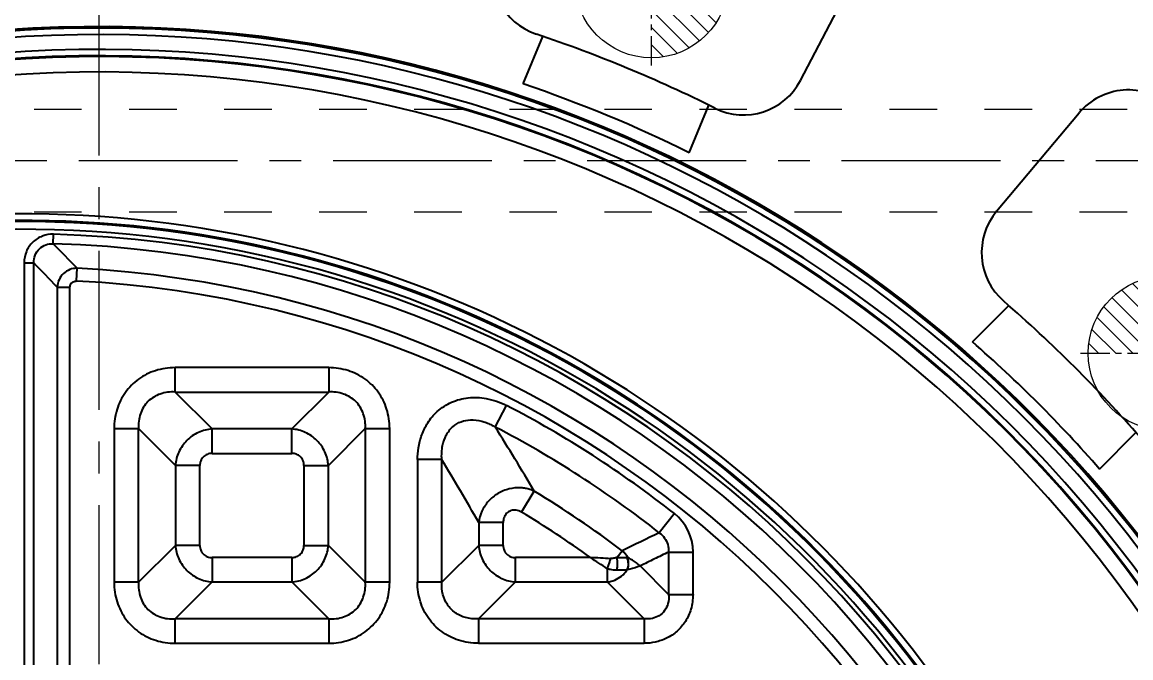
# Model space of a CAD drawing. Header units: millimetres. Extents: x 2750 to 4049, y 1371 to 1831.
# Drawn here: x 3823.7 to 3910, y 1675.6 to 1725.1 of the extents above; entities that cross this region are included whole.
import ezdxf
from ezdxf.enums import TextEntityAlignment as Align

# ---------------------------------------------------------------- set-up
doc = ezdxf.new("R2010")
doc.units = ezdxf.units.MM
doc.linetypes.add('CENTER', pattern=[0.6, 0.375, -0.075, 0.075, -0.075])
doc.linetypes.add('HIDDEN', pattern=[0.2, 0.1, -0.1])
doc.layers.add('11', color=7, linetype='Continuous')
for name, color, linetype, lineweight in [('center', 1, 'CENTER', 9), ('cool', 153, 'HIDDEN', 9), ('epin', 13, 'Continuous', 9)]:
    doc.layers.add(name, color=color, linetype=linetype, lineweight=lineweight)
doc.styles.get("Standard").update_dxf_attribs({"font": 'arial.ttf'})
doc.styles.add('TXT05', font='txt.shx', dxfattribs={"width": 0.5, "bigfont": 'gbcbig.shx'})
doc.dimstyles.get("Standard").update_dxf_attribs({"dimtxt": 0.18, "dimasz": 0.18, "dimexe": 0.18, "dimexo": 0.0625, "dimgap": 0.09, "dimtad": 0, "dimtih": 1, "dimtoh": 1, "dimzin": 0, "dimdsep": 46, "dimtxsty": 'Standard', "dimcen": 0.09, "dimadec": 0, "dimazin": 0, "dimtfac": 1, "dimtofl": 0, "dimtmove": 0, "dimatfit": 3, "dimfxl": 0, "dimtolj": 1, "dimtzin": 0, "dimarcsym": 0})

# ---------------------------------------------------------------- blocks, each defined once
blk = doc.blocks.new('4')
at = {"layer": '11', "color": 3, "linetype": 'Continuous'}
for p, q in [((-12.852, 216.652), (-13.724, 226.616)), ((12.852, 216.656), (13.724, 226.619)), ((-7, 208.127), (-7, 212.136)), ((7, 208.13), (7, 212.139))]:
    blk.add_line(p, q, dxfattribs=at)
for centre, radius, start, end in [((0.026, 105), 127.366, 85.91485, 94.10934), ((-8.743, 227.051), 5, 94.10934, 185), ((8.743, 227.055), 5, 355, 85.91485), ((-7.871, 217.088), 5, 185, 274.03007), ((7.871, 217.092), 5, 265.99628, 355), ((0.026, 105), 107.366, 85.99628, 94.03007), ((0.026, 105), 103.366, 86.13132, 93.8975)]:
    blk.add_arc(centre, radius, start, end, dxfattribs=at)
blk = doc.blocks.new('*D204')
at = {"color": 4, "lineweight": -2, "transparency": 16777216}
blk.add_line((3916.077, 1699.29), (3999.151, 1699.29), dxfattribs=at)
at = {"layer": 'Defpoints', "color": 0, "transparency": 16777216}
for p in [(3916.077, 1699.29), (3999.151, 1699.29), (3829.681, 1617.29)]:
    blk.add_point(p, dxfattribs=at)
at = {"color": 6, "transparency": 16777216, "insert": (4007.583, 1699.29), "char_height": 5, "attachment_point": 5}
blk.add_mtext('\\A1;82.00', dxfattribs=at)
blk = doc.blocks.new('*D205')
at = {"color": 4, "lineweight": -2, "transparency": 16777216}
blk.add_line((3939.649, 1714.291), (3999.151, 1714.291), dxfattribs=at)
at = {"layer": 'Defpoints', "color": 0, "transparency": 16777216}
for p in [(3939.649, 1714.291), (3999.151, 1714.291), (3829.681, 1617.29)]:
    blk.add_point(p, dxfattribs=at)
at = {"color": 6, "transparency": 16777216, "insert": (4007.579, 1714.291), "char_height": 5, "attachment_point": 5}
blk.add_mtext('\\A1;97.00', dxfattribs=at)
blk = doc.blocks.new('*D206')
at = {"color": 4, "lineweight": -2, "transparency": 16777216}
blk.add_line((3877.077, 1728.29), (3999.151, 1728.29), dxfattribs=at)
at = {"layer": 'Defpoints', "color": 0, "transparency": 16777216}
for p in [(3877.077, 1728.29), (3999.151, 1728.29), (3829.681, 1617.29)]:
    blk.add_point(p, dxfattribs=at)
at = {"color": 6, "transparency": 16777216, "insert": (4009.286, 1728.29), "char_height": 5, "attachment_point": 5}
blk.add_mtext('\\A1;111.00', dxfattribs=at)
blk = doc.blocks.new('*D159')
at = {"color": 4, "lineweight": -2, "transparency": 16777216}
blk.add_line((3834.081, 1734.29), (3999.151, 1734.29), dxfattribs=at)
at = {"layer": 'Defpoints', "color": 0, "transparency": 16777216}
for p in [(3834.081, 1734.29), (3999.151, 1734.29), (3829.681, 1617.29)]:
    blk.add_point(p, dxfattribs=at)
at = {"color": 6, "transparency": 16777216, "insert": (4009.286, 1734.29), "char_height": 5, "attachment_point": 5}
blk.add_mtext('\\A1;117.00', dxfattribs=at)
blk = doc.blocks.new('*D166')
at = {"color": 4, "lineweight": -2, "transparency": 16777216}
blk.add_line((3829.681, 1765.311), (3829.681, 1784.375), dxfattribs=at)
at = {"layer": 'Defpoints', "color": 0, "transparency": 16777216}
for p in [(3829.681, 1784.375), (3829.681, 1765.311), (3829.681, 1617.29)]:
    blk.add_point(p, dxfattribs=at)
at = {"color": 6, "transparency": 16777216, "insert": (3829.681, 1790.86), "char_height": 5, "attachment_point": 5, "rotation": 90}
blk.add_mtext('\\A1;0.00', dxfattribs=at)
blk = doc.blocks.new('*D167')
at = {"color": 4, "lineweight": -2, "transparency": 16777216}
for p, q in [((3872.707, 1774.119), (3872.707, 1784.119)), ((3872.677, 1764.119), (3872.707, 1774.119)), ((3872.677, 1732.69), (3872.677, 1764.119))]:
    blk.add_line(p, q, dxfattribs=at)
at = {"layer": 'Defpoints', "color": 0, "transparency": 16777216}
for p in [(3872.707, 1784.119), (3872.677, 1732.69), (3829.681, 1617.29)]:
    blk.add_point(p, dxfattribs=at)
at = {"color": 6, "transparency": 16777216, "insert": (3872.707, 1792.647), "char_height": 5, "attachment_point": 5, "rotation": 90}
blk.add_mtext('\\A1;43.00', dxfattribs=at)
blk = doc.blocks.new('*D168')
at = {"color": 4, "lineweight": -2, "transparency": 16777216}
for p, q in [((3911.677, 1774.119), (3911.677, 1784.119)), ((3912.677, 1764.119), (3911.677, 1774.119)), ((3912.677, 1703.691), (3912.677, 1764.119))]:
    blk.add_line(p, q, dxfattribs=at)
at = {"layer": 'Defpoints', "color": 0, "transparency": 16777216}
for p in [(3911.677, 1784.119), (3912.677, 1703.691), (3829.681, 1617.29)]:
    blk.add_point(p, dxfattribs=at)
at = {"color": 6, "transparency": 16777216, "insert": (3911.677, 1792.55), "char_height": 5, "attachment_point": 5, "rotation": 90}
blk.add_mtext('\\A1;83.00', dxfattribs=at)
blk = doc.blocks.new('*D169')
at = {"color": 4, "lineweight": -2, "transparency": 16777216}
for p, q in [((3933.677, 1774.119), (3933.677, 1784.119)), ((3937.677, 1764.119), (3933.677, 1774.119)), ((3937.677, 1669.691), (3937.677, 1764.119))]:
    blk.add_line(p, q, dxfattribs=at)
at = {"layer": 'Defpoints', "color": 0, "transparency": 16777216}
for p in [(3933.677, 1784.119), (3937.677, 1669.691), (3829.681, 1617.29)]:
    blk.add_point(p, dxfattribs=at)
at = {"color": 6, "transparency": 16777216, "insert": (3933.677, 1794.254), "char_height": 5, "attachment_point": 5, "rotation": 90}
blk.add_mtext('\\A1;108.00', dxfattribs=at)
blk = doc.blocks.new('*D178')
at = {"color": 4, "lineweight": -2, "transparency": 16777216}
blk.add_line((3743.255, 1699.29), (3660.211, 1699.29), dxfattribs=at)
at = {"layer": 'Defpoints', "color": 0, "transparency": 16777216}
for p in [(3660.211, 1699.29), (3743.255, 1699.29), (3829.681, 1617.29)]:
    blk.add_point(p, dxfattribs=at)
at = {"color": 6, "transparency": 16777216, "insert": (3651.78, 1699.29), "char_height": 5, "attachment_point": 5}
blk.add_mtext('\\A1;82.00', dxfattribs=at)
blk = doc.blocks.new('*D179')
at = {"color": 4, "lineweight": -2, "transparency": 16777216}
blk.add_line((3719.714, 1714.291), (3660.211, 1714.291), dxfattribs=at)
at = {"layer": 'Defpoints', "color": 0, "transparency": 16777216}
for p in [(3660.211, 1714.291), (3719.714, 1714.291), (3829.681, 1617.29)]:
    blk.add_point(p, dxfattribs=at)
at = {"color": 6, "transparency": 16777216, "insert": (3651.784, 1714.291), "char_height": 5, "attachment_point": 5}
blk.add_mtext('\\A1;97.00', dxfattribs=at)
blk = doc.blocks.new('*D180')
at = {"color": 4, "lineweight": -2, "transparency": 16777216}
blk.add_line((3782.255, 1728.29), (3660.211, 1728.29), dxfattribs=at)
at = {"layer": 'Defpoints', "color": 0, "transparency": 16777216}
for p in [(3660.211, 1728.29), (3782.255, 1728.29), (3829.681, 1617.29)]:
    blk.add_point(p, dxfattribs=at)
at = {"color": 6, "transparency": 16777216, "insert": (3650.077, 1728.29), "char_height": 5, "attachment_point": 5}
blk.add_mtext('\\A1;111.00', dxfattribs=at)
blk = doc.blocks.new('*D181')
at = {"color": 4, "lineweight": -2, "transparency": 16777216}
blk.add_line((3825.281, 1734.29), (3660.211, 1734.29), dxfattribs=at)
at = {"layer": 'Defpoints', "color": 0, "transparency": 16777216}
for p in [(3660.211, 1734.29), (3825.281, 1734.29), (3829.681, 1617.29)]:
    blk.add_point(p, dxfattribs=at)
at = {"color": 6, "transparency": 16777216, "insert": (3650.077, 1734.29), "char_height": 5, "attachment_point": 5}
blk.add_mtext('\\A1;117.00', dxfattribs=at)
blk = doc.blocks.new('*D188')
at = {"color": 4, "lineweight": -2, "transparency": 16777216}
for p, q in [((3786.655, 1774.119), (3786.655, 1784.119)), ((3786.685, 1764.119), (3786.655, 1774.119)), ((3786.685, 1732.648), (3786.685, 1764.119))]:
    blk.add_line(p, q, dxfattribs=at)
at = {"layer": 'Defpoints', "color": 0, "transparency": 16777216}
for p in [(3786.655, 1784.119), (3786.685, 1732.648), (3829.681, 1617.29)]:
    blk.add_point(p, dxfattribs=at)
at = {"color": 6, "transparency": 16777216, "insert": (3786.655, 1792.647), "char_height": 5, "attachment_point": 5, "rotation": 90}
blk.add_mtext('\\A1;43.00', dxfattribs=at)
blk = doc.blocks.new('*D189')
at = {"color": 4, "lineweight": -2, "transparency": 16777216}
for p, q in [((3747.655, 1774.119), (3747.655, 1784.119)), ((3746.685, 1764.119), (3747.655, 1774.119)), ((3746.685, 1703.62), (3746.685, 1764.119))]:
    blk.add_line(p, q, dxfattribs=at)
at = {"layer": 'Defpoints', "color": 0, "transparency": 16777216}
for p in [(3747.655, 1784.119), (3746.685, 1703.62), (3829.681, 1617.29)]:
    blk.add_point(p, dxfattribs=at)
at = {"color": 6, "transparency": 16777216, "insert": (3747.655, 1792.55), "char_height": 5, "attachment_point": 5, "rotation": 90}
blk.add_mtext('\\A1;83.00', dxfattribs=at)
blk = doc.blocks.new('*D190')
at = {"color": 4, "lineweight": -2, "transparency": 16777216}
for p, q in [((3725.655, 1774.119), (3725.655, 1784.119)), ((3724.685, 1764.119), (3725.655, 1774.119)), ((3724.685, 1669.691), (3724.685, 1764.119))]:
    blk.add_line(p, q, dxfattribs=at)
at = {"layer": 'Defpoints', "color": 0, "transparency": 16777216}
for p in [(3725.655, 1784.119), (3724.685, 1669.691), (3829.681, 1617.29)]:
    blk.add_point(p, dxfattribs=at)
at = {"color": 6, "transparency": 16777216, "insert": (3725.655, 1794.254), "char_height": 5, "attachment_point": 5, "rotation": 90}
blk.add_mtext('\\A1;105.00', dxfattribs=at)
blk = doc.blocks.new('*D195')
at = {"color": 4, "lineweight": -2, "transparency": 16777216}
for p, q in [((3712.382, 1772.258), (3712.382, 1782.258)), ((3709.181, 1762.258), (3712.382, 1772.258)), ((3709.181, 1626.721), (3709.181, 1762.258))]:
    blk.add_line(p, q, dxfattribs=at)
at = {"layer": 'Defpoints', "color": 0, "transparency": 16777216}
for p in [(3712.382, 1782.258), (3709.181, 1626.721), (3829.681, 1617.29)]:
    blk.add_point(p, dxfattribs=at)
at = {"color": 6, "transparency": 16777216, "insert": (3712.382, 1792.392), "char_height": 5, "attachment_point": 5, "rotation": 90}
blk.add_mtext('\\A1;120.50', dxfattribs=at)
blk = doc.blocks.new('*D198')
at = {"color": 4, "lineweight": -2, "transparency": 16777216}
blk.add_line((3943.182, 1626.721), (3943.182, 1783.549), dxfattribs=at)
at = {"layer": 'Defpoints', "color": 0, "transparency": 16777216}
for p in [(3943.182, 1783.549), (3943.182, 1626.721), (3829.681, 1617.291)]:
    blk.add_point(p, dxfattribs=at)
at = {"color": 6, "transparency": 16777216, "insert": (3943.182, 1793.684), "char_height": 5, "attachment_point": 5, "rotation": 90}
blk.add_mtext('\\A1;113.50', dxfattribs=at)
blk = doc.blocks.new('epin_ejp_12')
at = {"layer": 'epin'}
h = blk.add_hatch(dxfattribs=at)
h.set_pattern_fill('_ANSI31', color=123, scale=0.3, angle=90)
h.set_pattern_definition([(135, (-3020.1993, -1559.3419), (-0.6735192, -0.6735192), [])])
h.paths.add_polyline_path([(0, 6, 0.414214), (-6, 0), (0, 0)])
h.paths.add_polyline_path([(6, 0), (0, 0), (0, -6, 0.414214)])
at = {"layer": 'epin', "color": 1, "linetype": 'CENTER', "ltscale": 6.096}
for p, q in [((0, -6.6), (0, 6.6)), ((-6.6, 0), (6.6, 0))]:
    blk.add_line(p, q, dxfattribs=at)
at = {"layer": 'epin'}
blk.add_circle((0, 0), 6, dxfattribs=at)
at = {"layer": 'epin', "color": 6, "style": 'TXT05', "width": 0.5}
blk.add_text('%%c12', height=4.2, dxfattribs=at).set_placement((2.69, 2.7), align=Align.MIDDLE)

msp = doc.modelspace()

# ---------------------------------------------------------------- linework, layer by layer
at = {"color": 6, "linetype": 'Continuous'}
for p, q in [((3826.095, 1707.818), (3826.116, 1708.558)), ((3823.836, 1706.342), (3823.834, 1627.179)), ((3823.836, 1706.342), (3824.576, 1706.342)), ((3824.576, 1627.179), (3824.576, 1706.342)), ((3827.913, 1704.919), (3827.964, 1705.907)), ((3826.411, 1704.432), (3827.401, 1704.432)), ((3826.411, 1704.432), (3826.412, 1702.944)), ((3827.401, 1629.014), (3827.401, 1704.432)), ((3826.412, 1702.944), (3826.413, 1629.014)), ((3835.588, 1696.275), (3835.588, 1698.175)), ((3847.545, 1698.175), (3835.588, 1698.175)), ((3847.545, 1698.175), (3847.545, 1696.275)), ((3835.588, 1696.275), (3838.461, 1693.402)), ((3835.588, 1696.275), (3847.545, 1696.275)), ((3844.672, 1693.402), (3847.545, 1696.275)), ((3860.515, 1693.543), (3861.388, 1695.231)), ((3830.836, 1693.424), (3830.836, 1681.466)), ((3830.836, 1693.424), (3832.737, 1693.424)), ((3832.737, 1681.466), (3832.737, 1693.424)), ((3835.61, 1690.551), (3832.737, 1693.424)), ((3838.461, 1691.501), (3838.461, 1693.402)), ((3844.672, 1693.402), (3838.461, 1693.402)), ((3844.672, 1691.501), (3844.672, 1693.402)), ((3850.396, 1693.424), (3847.523, 1690.551)), ((3850.396, 1693.424), (3850.396, 1681.466)), ((3850.396, 1693.424), (3852.296, 1693.424)), ((3852.296, 1681.466), (3852.296, 1693.424)), ((3838.461, 1691.501), (3844.672, 1691.501)), ((3854.454, 1691.011), (3854.454, 1681.466)), ((3856.354, 1691.011), (3854.454, 1691.011)), ((3856.354, 1681.466), (3856.354, 1691.011)), ((3835.61, 1690.551), (3835.61, 1684.339)), ((3837.51, 1690.551), (3835.61, 1690.551)), ((3837.51, 1684.339), (3837.51, 1690.551)), ((3845.622, 1690.551), (3845.622, 1684.339)), ((3845.622, 1690.551), (3847.523, 1690.551)), ((3847.523, 1684.339), (3847.523, 1690.551)), ((3862.568, 1686.93), (3863.548, 1688.558)), ((3874.465, 1686.808), (3873.289, 1685.315)), ((3859.227, 1686.116), (3859.227, 1684.339)), ((3861.128, 1686.116), (3859.227, 1686.116)), ((3861.128, 1684.339), (3861.128, 1686.116)), ((3832.737, 1681.466), (3835.61, 1684.339)), ((3837.51, 1684.339), (3835.61, 1684.339)), ((3845.622, 1684.339), (3847.523, 1684.339)), ((3847.523, 1684.339), (3850.396, 1681.466)), ((3856.354, 1681.466), (3859.227, 1684.339)), ((3861.128, 1684.339), (3859.227, 1684.339)), ((3838.461, 1683.389), (3838.461, 1681.489)), ((3844.672, 1683.389), (3838.461, 1683.389)), ((3844.672, 1683.389), (3844.672, 1681.489)), ((3862.078, 1681.489), (3862.078, 1683.389)), ((3867.921, 1683.389), (3862.078, 1683.389)), ((3869.996, 1683.409), (3870.388, 1683.926)), ((3874.013, 1683.822), (3874.013, 1680.516)), ((3874.013, 1683.822), (3875.914, 1683.822)), ((3875.914, 1680.516), (3875.914, 1683.822)), ((3869.24, 1682.521), (3869.24, 1681.489)), ((3870.769, 1682.412), (3869.981, 1682.412)), ((3871.794, 1682.735), (3874.013, 1680.516)), ((3832.737, 1681.466), (3830.836, 1681.466)), ((3838.461, 1681.489), (3835.588, 1678.616)), ((3838.461, 1681.489), (3844.672, 1681.489)), ((3847.545, 1678.616), (3844.672, 1681.489)), ((3852.296, 1681.466), (3850.396, 1681.466)), ((3856.354, 1681.466), (3854.454, 1681.466)), ((3862.078, 1681.489), (3859.205, 1678.616)), ((3862.078, 1681.489), (3869.24, 1681.489)), ((3872.113, 1678.616), (3869.24, 1681.489)), ((3874.013, 1680.516), (3875.914, 1680.516)), ((3835.588, 1676.715), (3835.588, 1678.616)), ((3847.545, 1678.616), (3835.588, 1678.616)), ((3847.545, 1678.616), (3847.545, 1676.715)), ((3859.205, 1678.616), (3859.205, 1676.715)), ((3872.113, 1678.616), (3859.205, 1678.616)), ((3872.113, 1678.616), (3872.113, 1676.715)), ((3835.588, 1676.715), (3847.545, 1676.715)), ((3859.205, 1676.715), (3872.113, 1676.715))]:
    msp.add_line(p, q, dxfattribs=at)
for centre, radius, start, end in [((3829.707, 1622.321), 102.395, 28.92651, 170.47427), ((3829.707, 1622.321), 102.28, 28.91984, 173.84027), ((3829.707, 1622.321), 101.778, 28.91317, 173.80147), ((3829.707, 1622.321), 100.622, 28.40074, 331.59927), ((3829.707, 1622.321), 100.12, 28.40075, 331.59926), ((3829.707, 1622.321), 100.057, 28.37938, 331.62062), ((3829.707, 1622.321), 98.859, 28.37934, 331.62065), ((3823.677, 1622.321), 87.818, 27.48882, 137.56344), ((3823.677, 1622.321), 87.224, 13.52978, 137.63947), ((3823.677, 1622.321), 87.317, 27.48942, 137.56349), ((3823.677, 1622.321), 86.622, 13.52978, 137.63811), ((3823.677, 1622.321), 86.271, 1.61975, 88.38025), ((3657.516, 1541.055), 237.127, 44.04396, 44.68981), ((3823.677, 1622.321), 85.531, 1.61975, 88.38025), ((3659.708, 1546.055), 229.942, 43.53297, 44.19288), ((3823.677, 1622.321), 83.696, 2.93582, 87.06418), ((3823.677, 1622.321), 82.706, 2.93582, 87.06418), ((3823.677, 1622.321), 82.085, 51.77764, 62.65107), ((3707.179, 1596.81), 181.298, 30.4021, 32.24624), ((3823.677, 1622.321), 80.184, 51.77762, 62.65109), ((3706.159, 1599.563), 175.844, 29.48605, 31.3354), ((3823.677, 1622.321), 77.311, 52.82949, 58.9546), ((3823.677, 1622.321), 75.411, 54.07664, 58.95453), ((3872.124, 1683.828), 3.79, 359.91874, 51.86119), ((4031.167, 1351.944), 368.866, 115.34136, 115.84092), ((3803.848, 1584.581), 117.764, 56.27009, 57.03816), ((3853.225, 1402.29), 281.483, 86.68526, 87.00721), ((3869.018, 1682.307), 2.121, 30.48734, 49.76952)]:
    msp.add_arc(centre, radius, start, end, dxfattribs=at)
for points, knots in [([(3826.116, 1708.558), (3825.823, 1708.566), (3825.226, 1708.467), (3824.461, 1707.98), (3823.952, 1707.23), (3823.836, 1706.635), (3823.836, 1706.342)], [0, 0, 0, 0, 0.249184, 0.499855, 0.750673, 1, 1, 1, 1]), ([(3824.576, 1706.342), (3824.573, 1706.539), (3824.648, 1706.94), (3824.985, 1707.45), (3825.504, 1707.766), (3825.901, 1707.827), (3826.095, 1707.818)], [0, 0, 0, 0, 0.251196, 0.503269, 0.753615, 1, 1, 1, 1]), ([(3827.964, 1705.907), (3827.77, 1705.913), (3827.373, 1705.843), (3826.868, 1705.519), (3826.51, 1705.031), (3826.416, 1704.632), (3826.411, 1704.432)], [0, 0, 0, 0, 0.247277, 0.495788, 0.746172, 1, 1, 1, 1]), ([(3827.401, 1704.432), (3827.404, 1704.52), (3827.447, 1704.697), (3827.647, 1704.887), (3827.826, 1704.92), (3827.913, 1704.919)], [0, 0, 0, 0, 0.33623, 0.664902, 1, 1, 1, 1]), ([(3835.588, 1698.175), (3835.07, 1698.166), (3834.056, 1698.024), (3832.698, 1697.342), (3831.652, 1696.286), (3830.985, 1694.935), (3830.844, 1693.933), (3830.836, 1693.424)], [0, 0, 0, 0, 0.208153, 0.404601, 0.600135, 0.79522, 1, 1, 1, 1]), ([(3852.296, 1693.424), (3852.287, 1693.942), (3852.145, 1694.956), (3851.463, 1696.314), (3850.407, 1697.36), (3849.056, 1698.026), (3848.055, 1698.167), (3847.545, 1698.175)], [0, 0, 0, 0, 0.208153, 0.404601, 0.600135, 0.79522, 1, 1, 1, 1]), ([(3835.588, 1696.275), (3835.2, 1696.298), (3834.423, 1696.201), (3833.408, 1695.604), (3832.811, 1694.588), (3832.714, 1693.811), (3832.737, 1693.424)], [0, 0, 0, 0, 0.254794, 0.500003, 0.745227, 1, 1, 1, 1]), ([(3850.396, 1693.424), (3850.419, 1693.811), (3850.322, 1694.589), (3849.725, 1695.604), (3848.71, 1696.201), (3847.933, 1696.298), (3847.545, 1696.275)], [0, 0, 0, 0, 0.254794, 0.500003, 0.745227, 1, 1, 1, 1]), ([(3854.454, 1691.011), (3854.451, 1691.319), (3854.517, 1691.972), (3854.762, 1692.952), (3855.234, 1693.929), (3856.003, 1694.838), (3857.087, 1695.546), (3858.425, 1695.9), (3859.919, 1695.838), (3860.888, 1695.469), (3861.388, 1695.231)], [0, 0, 0, 0, 0.093517, 0.197593, 0.304664, 0.419474, 0.554208, 0.690232, 0.832368, 1, 1, 1, 1]), ([(3856.354, 1691.012), (3856.327, 1691.38), (3856.352, 1692.04), (3856.655, 1692.931), (3857.156, 1693.595), (3857.839, 1694.006), (3858.631, 1694.156), (3859.176, 1694.083), (3859.46, 1694.008)], [0, 0, 0, 0, 0.214701, 0.377134, 0.539997, 0.686366, 0.829361, 1, 1, 1, 1]), ([(3859.46, 1694.008), (3859.578, 1693.977), (3859.817, 1693.899), (3860.17, 1693.743), (3860.4, 1693.615), (3860.515, 1693.543)], [0, 0, 0, 0, 0.317383, 0.650063, 1, 1, 1, 1]), ([(3838.461, 1693.402), (3838.098, 1693.377), (3837.373, 1693.19), (3836.459, 1692.549), (3835.821, 1691.635), (3835.635, 1690.912), (3835.61, 1690.551)], [0, 0, 0, 0, 0.249666, 0.500527, 0.751123, 1, 1, 1, 1]), ([(3847.523, 1690.551), (3847.498, 1690.914), (3847.311, 1691.638), (3846.67, 1692.552), (3845.757, 1693.191), (3845.034, 1693.377), (3844.672, 1693.402)], [0, 0, 0, 0, 0.249665, 0.500526, 0.751122, 1, 1, 1, 1]), ([(3838.461, 1691.501), (3838.332, 1691.501), (3838.077, 1691.449), (3837.754, 1691.239), (3837.557, 1690.917), (3837.51, 1690.672), (3837.51, 1690.551)], [0, 0, 0, 0, 0.259809, 0.509834, 0.755075, 1, 1, 1, 1]), ([(3845.622, 1690.551), (3845.622, 1690.68), (3845.571, 1690.935), (3845.36, 1691.257), (3845.038, 1691.454), (3844.794, 1691.501), (3844.672, 1691.501)], [0, 0, 0, 0, 0.259809, 0.509834, 0.755075, 1, 1, 1, 1]), ([(3862.517, 1688.817), (3862.205, 1688.836), (3861.572, 1688.776), (3860.694, 1688.413), (3859.957, 1687.813), (3859.432, 1687.028), (3859.261, 1686.421), (3859.227, 1686.116)], [0, 0, 0, 0, 0.200603, 0.401582, 0.603036, 0.802601, 1, 1, 1, 1]), ([(3863.548, 1688.559), (3863.44, 1688.608), (3863.218, 1688.694), (3862.872, 1688.78), (3862.635, 1688.809), (3862.517, 1688.817)], [0, 0, 0, 0, 0.333583, 0.66661, 1, 1, 1, 1]), ([(3862.568, 1686.93), (3862.435, 1686.999), (3862.159, 1687.097), (3861.73, 1687.078), (3861.371, 1686.858), (3861.182, 1686.503), (3861.129, 1686.243), (3861.128, 1686.116)], [0, 0, 0, 0, 0.221108, 0.423873, 0.613866, 0.812498, 1, 1, 1, 1]), ([(3873.289, 1685.315), (3873.446, 1685.204), (3873.725, 1684.93), (3873.98, 1684.403), (3874.023, 1684.015), (3874.013, 1683.822)], [0, 0, 0, 0, 0.335095, 0.664857, 1, 1, 1, 1]), ([(3835.61, 1684.339), (3835.635, 1683.977), (3835.822, 1683.252), (3836.462, 1682.338), (3837.376, 1681.699), (3838.099, 1681.513), (3838.461, 1681.489)], [0, 0, 0, 0, 0.249667, 0.500527, 0.751123, 1, 1, 1, 1]), ([(3837.51, 1684.339), (3837.51, 1684.21), (3837.562, 1683.956), (3837.773, 1683.633), (3838.094, 1683.436), (3838.339, 1683.389), (3838.461, 1683.389)], [0, 0, 0, 0, 0.259809, 0.509835, 0.755075, 1, 1, 1, 1]), ([(3844.672, 1681.489), (3845.035, 1681.513), (3845.759, 1681.7), (3846.673, 1682.341), (3847.312, 1683.255), (3847.498, 1683.978), (3847.523, 1684.339)], [0, 0, 0, 0, 0.249668, 0.500529, 0.751126, 1, 1, 1, 1]), ([(3844.672, 1683.389), (3844.801, 1683.389), (3845.056, 1683.441), (3845.378, 1683.651), (3845.575, 1683.973), (3845.622, 1684.218), (3845.622, 1684.339)], [0, 0, 0, 0, 0.259809, 0.509834, 0.755075, 1, 1, 1, 1]), ([(3859.227, 1684.339), (3859.252, 1683.977), (3859.439, 1683.252), (3860.08, 1682.338), (3860.994, 1681.699), (3861.716, 1681.513), (3862.078, 1681.489)], [0, 0, 0, 0, 0.24967, 0.500529, 0.751124, 1, 1, 1, 1]), ([(3861.128, 1684.339), (3861.128, 1684.21), (3861.179, 1683.956), (3861.39, 1683.633), (3861.712, 1683.436), (3861.957, 1683.389), (3862.078, 1683.389)], [0, 0, 0, 0, 0.259809, 0.509834, 0.755075, 1, 1, 1, 1]), ([(3869.24, 1682.521), (3869.273, 1682.603), (3869.339, 1682.776), (3869.426, 1683.037), (3869.478, 1683.216), (3869.5, 1683.302)], [0, 0, 0, 0, 0.320663, 0.676493, 1, 1, 1, 1]), ([(3869.996, 1683.409), (3869.935, 1683.399), (3869.827, 1683.35), (3869.66, 1683.319), (3869.553, 1683.314), (3869.5, 1683.316)], [0, 0, 0, 0, 0.365618, 0.685762, 1, 1, 1, 1]), ([(3869.981, 1682.412), (3870.005, 1682.515), (3870.036, 1682.732), (3870.037, 1683.061), (3870.006, 1683.283), (3869.981, 1683.389)], [0, 0, 0, 0, 0.322186, 0.667533, 1, 1, 1, 1]), ([(3869.981, 1683.389), (3870.085, 1683.389), (3870.277, 1683.389), (3870.54, 1683.389), (3870.699, 1683.389), (3870.769, 1683.389)], [0, 0, 0, 0, 0.394918, 0.733122, 1, 1, 1, 1]), ([(3870.769, 1682.41), (3870.798, 1682.469), (3870.846, 1682.596), (3870.882, 1682.797), (3870.881, 1683.003), (3870.845, 1683.204), (3870.797, 1683.331), (3870.768, 1683.391)], [0, 0, 0, 0, 0.197204, 0.398595, 0.601493, 0.802995, 1, 1, 1, 1]), ([(3870.846, 1683.383), (3870.838, 1683.385), (3870.821, 1683.389), (3870.795, 1683.391), (3870.778, 1683.39), (3870.769, 1683.389)], [0, 0, 0, 0, 0.339855, 0.671201, 1, 1, 1, 1]), ([(3870.807, 1682.436), (3870.83, 1682.496), (3870.865, 1682.62), (3870.891, 1682.811), (3870.895, 1683.002), (3870.876, 1683.191), (3870.847, 1683.315), (3870.828, 1683.375)], [0, 0, 0, 0, 0.202659, 0.403244, 0.60264, 0.801403, 1, 1, 1, 1]), ([(3871.794, 1682.735), (3871.704, 1682.818), (3871.508, 1682.978), (3871.19, 1683.192), (3870.963, 1683.321), (3870.846, 1683.383)], [0, 0, 0, 0, 0.320014, 0.655525, 1, 1, 1, 1]), ([(3869.981, 1682.412), (3869.896, 1682.409), (3869.727, 1682.411), (3869.477, 1682.443), (3869.316, 1682.491), (3869.24, 1682.521)], [0, 0, 0, 0, 0.337571, 0.67219, 1, 1, 1, 1]), ([(3869.24, 1681.489), (3869.436, 1681.509), (3869.832, 1681.613), (3870.363, 1681.932), (3870.65, 1682.24), (3870.769, 1682.412)], [0, 0, 0, 0, 0.322845, 0.657934, 1, 1, 1, 1]), ([(3871.794, 1682.735), (3871.729, 1682.708), (3871.412, 1682.586), (3871.083, 1682.494), (3870.822, 1682.43)], [0, 0, 0, 0, 0.20777, 1, 1, 1, 1]), ([(3830.836, 1681.466), (3830.845, 1680.949), (3830.987, 1679.934), (3831.669, 1678.577), (3832.726, 1677.53), (3834.076, 1676.864), (3835.078, 1676.723), (3835.588, 1676.715)], [0, 0, 0, 0, 0.208153, 0.404601, 0.600135, 0.79522, 1, 1, 1, 1]), ([(3832.737, 1681.466), (3832.714, 1681.079), (3832.811, 1680.302), (3833.408, 1679.287), (3834.423, 1678.69), (3835.2, 1678.592), (3835.588, 1678.616)], [0, 0, 0, 0, 0.254794, 0.500003, 0.745227, 1, 1, 1, 1]), ([(3847.545, 1676.715), (3848.063, 1676.724), (3849.077, 1676.866), (3850.435, 1677.548), (3851.481, 1678.604), (3852.148, 1679.955), (3852.288, 1680.957), (3852.296, 1681.466)], [0, 0, 0, 0, 0.208153, 0.404601, 0.600135, 0.79522, 1, 1, 1, 1]), ([(3847.545, 1678.616), (3847.933, 1678.592), (3848.71, 1678.689), (3849.725, 1679.287), (3850.322, 1680.302), (3850.419, 1681.079), (3850.396, 1681.466)], [0, 0, 0, 0, 0.254794, 0.500003, 0.745227, 1, 1, 1, 1]), ([(3859.205, 1676.715), (3858.683, 1676.715), (3857.661, 1676.87), (3856.306, 1677.554), (3855.264, 1678.609), (3854.602, 1679.954), (3854.454, 1680.957), (3854.454, 1681.466)], [0, 0, 0, 0, 0.209973, 0.407076, 0.600298, 0.795169, 1, 1, 1, 1]), ([(3859.205, 1678.616), (3858.866, 1678.595), (3858.221, 1678.652), (3857.365, 1679.051), (3856.746, 1679.694), (3856.385, 1680.532), (3856.335, 1681.147), (3856.354, 1681.466)], [0, 0, 0, 0, 0.221646, 0.414002, 0.605103, 0.790659, 1, 1, 1, 1]), ([(3875.914, 1680.516), (3875.903, 1680.132), (3875.809, 1679.393), (3875.366, 1678.411), (3874.704, 1677.626), (3873.882, 1677.077), (3872.992, 1676.783), (3872.397, 1676.71), (3872.113, 1676.715)], [0, 0, 0, 0, 0.192981, 0.368447, 0.533532, 0.701789, 0.85754, 1, 1, 1, 1]), ([(3874.013, 1680.516), (3874.034, 1680.28), (3874.007, 1679.834), (3873.739, 1679.245), (3873.301, 1678.838), (3872.735, 1678.616), (3872.327, 1678.597), (3872.113, 1678.616)], [0, 0, 0, 0, 0.229386, 0.422259, 0.611969, 0.792321, 1, 1, 1, 1])]:
    msp.add_open_spline(points, degree=3, knots=knots, dxfattribs=at)
for points in [[(3874.013, 1683.822), (3873.643, 1683.642), (3872.904, 1683.278), (3872.163, 1682.918), (3871.794, 1682.735)], [(3870.822, 1682.43), (3870.81, 1682.427), (3870.799, 1682.423), (3870.788, 1682.419)]]:
    msp.add_open_spline(points, degree=3, dxfattribs=at)
at = {"layer": 'center', "color": 1, "linetype": 'CENTER', "ltscale": 33}
msp.add_line((3829.681, 1457.291), (3829.681, 1777.291), dxfattribs=at)
at = {"layer": 'cool', "ltscale": 37}
for p, q in [((3684.011, 1718.291), (3975.351, 1718.291)), ((3684.011, 1710.291), (3975.351, 1710.291))]:
    msp.add_line(p, q, dxfattribs=at)
at = {"layer": 'cool', "color": 1, "linetype": 'CENTER', "ltscale": 33}
msp.add_line((3669.681, 1714.291), (3989.681, 1714.291), dxfattribs=at)

# ---------------------------------------------------------------- block references
for p, rotation in [((3789.501, 1525.293), 337.4999999999918), ((3755.443, 1548.062), 314.999999999991)]:
    msp.add_blockref('4', p, dxfattribs=dict(rotation=rotation))
at = {"layer": 'epin'}
for p in [(3872.677, 1728.291), (3912.677, 1699.291)]:
    msp.add_blockref('epin_ejp_12', p, dxfattribs=at)

# ---------------------------------------------------------------- dimensions: what is measured, and where the dimension line sits
for feature_location, offset, dtype, origin, picture, middle in [((3724.685, 1669.691), (0.97, 114.428), 1, (3829.681, 1617.29), '*D190', (3725.655, 1794.254)), ((3937.677, 1669.691), (-4, 114.428), 1, (3829.681, 1617.29), '*D169', (3933.677, 1794.254)), ((3943.182, 1626.721), (0, 156.828), 1, (3829.681, 1617.291), '*D198', (3943.182, 1793.684)), ((3709.181, 1626.721), (3.202, 155.536), 1, (3829.681, 1617.29), '*D195', (3712.382, 1792.392)), ((3746.685, 1703.62), (0.97, 80.499), 1, (3829.681, 1617.29), '*D189', (3747.655, 1792.55)), ((3786.685, 1732.648), (-0.03, 51.471), 1, (3829.681, 1617.29), '*D188', (3786.655, 1792.647)), ((3872.677, 1732.69), (0.03, 51.429), 1, (3829.681, 1617.29), '*D167', (3872.707, 1792.647)), ((3912.677, 1703.691), (-1, 80.428), 1, (3829.681, 1617.29), '*D168', (3911.677, 1792.55)), ((3829.681421285, 1765.310540574), (0, 19.064482636), 1, (3829.681421285, 1617.29003337), '*D166', (3829.681421285, 1790.860357453)), ((3825.281, 1734.29), (-165.07, 0), 0, (3829.681, 1617.29), '*D181', (3650.077, 1734.29)), ((3834.081, 1734.29), (165.07, 0), 0, (3829.681, 1617.29), '*D159', (4009.286, 1734.29)), ((3782.255, 1728.29), (-122.044, 0), 0, (3829.681, 1617.29), '*D180', (3650.077, 1728.29)), ((3877.077, 1728.29), (122.074, 0), 0, (3829.681, 1617.29), '*D206', (4009.286, 1728.29)), ((3719.714, 1714.291), (-59.503, 0), 0, (3829.681, 1617.29), '*D179', (3651.784, 1714.291)), ((3939.649, 1714.291), (59.503, 0), 0, (3829.681, 1617.29), '*D205', (4007.579, 1714.291)), ((3743.255, 1699.29), (-83.044, 0), 0, (3829.681, 1617.29), '*D178', (3651.78, 1699.29)), ((3916.077, 1699.29), (83.074, 0), 0, (3829.681, 1617.29), '*D204', (4007.583, 1699.29))]:
    dim = msp.add_ordinate_dim(feature_location=feature_location, offset=offset, dtype=dtype, origin=origin, dimstyle='Standard', override={"dimtxt": 5, "dimasz": 5, "dimexe": 0, "dimexo": 0, "dimgap": 0, "dimtih": 0, "dimtoh": 0, "dimzin": 0, "dimcen": 0, "dimclrd": 4, "dimclre": 4, "dimclrt": 6, "dimadec": 2, "dimtp": 0, "dimtm": 0, "dimtzin": 0})
    dim.commit()
    dim.dimension.update_dxf_attribs({"geometry": picture, "text_midpoint": middle})

doc.saveas('drawing.dxf')
